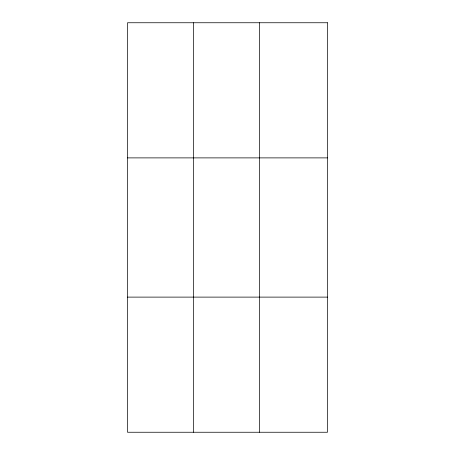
<?xml version="1.0" encoding="UTF-8"?>
<svg xmlns="http://www.w3.org/2000/svg" width="455" height="455" viewBox="0 0 455 455"><rect width="100%" height="100%" fill="white"/><g stroke="black" fill="none" stroke-linecap="round" stroke-linejoin="round"><path stroke-width="0.68" d="M193.511 432.25L193.511 22.75M259.492 432.25L259.492 22.75M127.525 157.885L327.475 157.885M127.525 297.115L327.475 297.115M327.475 22.75L327.475 432.25L127.525 432.25L127.525 22.75L327.475 22.75"/></g></svg>
